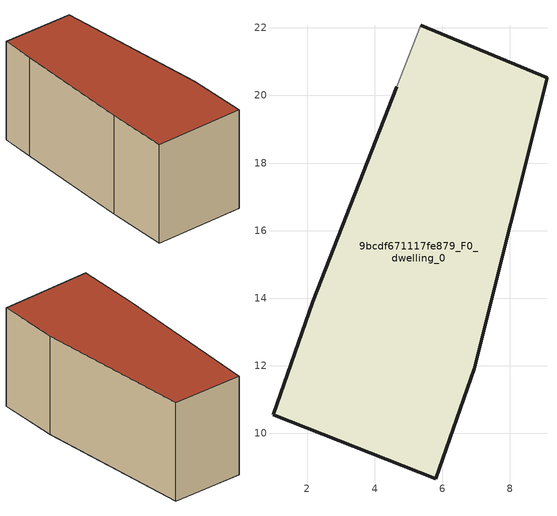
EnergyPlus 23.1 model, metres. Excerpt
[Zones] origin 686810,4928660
9bcdf671117fe879_F0_dwelling_0
 floor ground (EU_floor_Construction): 5.81,8.66 6.95,11.91 9.1,20.52 5.37,22.07 4.66,20.26 2.17,13.89 0.99,10.55 z0
 wall outside (EU_wall_Construction): 5.37,22.07 9.1,20.52 6.95,11.91 5.81,8.66 0.99,10.55 2.17,13.89 4.66,20.26 z0:6
 wall adiabatic (EU_wall_Construction): 4.66,20.26 5.37,22.07 z0:6
 roof outside (EU_roof_Construction): 9.1,20.52 6.95,11.91 5.81,8.66 0.99,10.55 2.17,13.89 4.66,20.26 5.37,22.07 z6
[Building]
EU S2 Campaign: North Axis=0; Terrain=City; Solar Distribution=FullExterior
[Site:Location]
Bologna: Latitude=44.5; Longitude=11.25; Time Zone=1; Elevation=37
[SizingPeriod:WeatherFileDays]
AnnualSizingPeriod: Begin Month=1; Begin Day of Month=1; End Month=12; End Day of Month=31; Day of Week for Start Day=Monday; Use Weather File Daylight Saving Period=No; Use Weather File Rain and Snow Indicators=No
[MATERIAL]
EU_InternalMass_Material: Roughness=MediumRough; Thickness=0.1; Conductivity=1; Density=1800; Specific Heat=900; Thermal Absorptance=0.9; Solar Absorptance=0.7; Visible Absorptance=0.7
[MATERIAL:NOMASS] Roughness=MediumRough; Thermal Absorptance=0.9; Solar Absorptance=0.7; Visible Absorptance=0.7
Name | Thermal Resistance
EU_wall_NoMass | 0.734017
EU_roof_NoMass | 0.658631
EU_floor_NoMass | 0.747526
[CONSTRUCTION]
EU_wall_Construction: EU_wall_NoMass
EU_roof_Construction: EU_roof_NoMass
EU_floor_Construction: EU_floor_NoMass
EU_InternalMass_Construction: EU_InternalMass_Material
[ZONE]
9bcdf671117fe879_F0_dwelling_0: Type=1; Multiplier=1; Ceiling Height=autocalculate; Volume=351.066; Floor Area=autocalculate; Part of Total Floor Area=Yes
[INTERNALMASS]
9bcdf671117fe879_F0_dwelling_0_EU_InternalMass: Construction=EU_InternalMass_Construction; Zone or ZoneList=9bcdf671117fe879_F0_dwelling_0; Surface Area=58.5106
[OTHEREQUIPMENT]
EU_Step8_InternalGain_9bcdf671117fe879_F0_dwelling_0_f000: Fuel Type=Electricity; Zone or ZoneList or Space or SpaceList=9bcdf671117fe879_F0_dwelling_0; Schedule=EU_Step8_GainSchedule_9bcdf671117fe879_F0_dwelling_0_f000; Design Level Calculation Method=Watts/Area; Power per Zone Floor Area=1; Fraction Latent=0; Fraction Radiant=0; Fraction Lost=0; Carbon Dioxide Generation Rate=0; EndUse Subcategory=EU_Step8_InternalGains
[ZONEVENTILATION:DESIGNFLOWRATE]
EU_ConstantAir_9bcdf671117fe879_F0_dwelling_0: Zone or ZoneList or Space or SpaceList=9bcdf671117fe879_F0_dwelling_0; Schedule=EU_AlwaysOn; Design Flow Rate Calculation Method=AirChanges/Hour; Air Changes per Hour=0.656562; Ventilation Type=Natural; Fan Pressure Rise=0; Fan Total Efficiency=1; Constant Term Coefficient=1; Temperature Term Coefficient=0; Velocity Term Coefficient=0; Velocity Squared Term Coefficient=0; Minimum Indoor Temperature=-100; Maximum Indoor Temperature=100; Delta Temperature=-100; Minimum Outdoor Temperature=-100; Maximum Outdoor Temperature=100; Maximum Wind Speed=40
[HVACTEMPLATE:THERMOSTAT]
EU_HeatOnly_9bcdf671117fe879_F0_dwelling_0: Constant Heating Setpoint=20; Constant Cooling Setpoint=50
[HVACTEMPLATE:ZONE:IDEALLOADSAIRSYSTEM]
9bcdf671117fe879_F0_dwelling_0: Template Thermostat=EU_HeatOnly_9bcdf671117fe879_F0_dwelling_0; System Availability Schedule=EU_AlwaysOn; Maximum Heating Supply Air Temperature=50; Minimum Cooling Supply Air Temperature=13; Maximum Heating Supply Air Humidity Ratio=0.0156; Minimum Cooling Supply Air Humidity Ratio=0.0077; Heating Limit=NoLimit; Cooling Limit=NoLimit; Heating Availability Schedule=EU_AlwaysOn; Cooling Availability Schedule=EU_CoolingOff; Dehumidification Control Type=ConstantSensibleHeatRatio; Cooling Sensible Heat Ratio=0.7; Dehumidification Setpoint=60; Humidification Control Type=None; Humidification Setpoint=30; Outdoor Air Method=None; Outdoor Air Flow Rate per Person=0.00944; Outdoor Air Flow Rate per Zone Floor Area=0; Outdoor Air Flow Rate per Zone=0; Demand Controlled Ventilation Type=None; Outdoor Air Economizer Type=NoEconomizer; Heat Recovery Type=None; Sensible Heat Recovery Effectiveness=0.7; Latent Heat Recovery Effectiveness=0.65
[SIZING:ZONE]
9bcdf671117fe879_F0_dwelling_0: Zone Cooling Design Supply Air Temperature Input Method=SupplyAirTemperature; Zone Cooling Design Supply Air Temperature=13; Zone Heating Design Supply Air Temperature Input Method=SupplyAirTemperature; Zone Heating Design Supply Air Temperature=50; Zone Cooling Design Supply Air Humidity Ratio=0.008; Zone Heating Design Supply Air Humidity Ratio=0.008; Cooling Design Air Flow Method=DesignDay; Cooling Design Air Flow Rate=0; Cooling Minimum Air Flow per Zone Floor Area=0.000762; Cooling Minimum Air Flow=0; Cooling Minimum Air Flow Fraction=0.2; Heating Design Air Flow Method=DesignDay; Heating Design Air Flow Rate=0; Heating Maximum Air Flow per Zone Floor Area=0.002032; Heating Maximum Air Flow=0.141576; Heating Maximum Air Flow Fraction=0.3; Account for Dedicated Outdoor Air System=No; Dedicated Outdoor Air System Control Strategy=NeutralSupplyAir; Dedicated Outdoor Air Low Setpoint Temperature for Design=autosize; Dedicated Outdoor Air High Setpoint Temperature for Design=autosize; Zone Load Sizing Method=Sensible Load Only No Latent Load; Zone Latent Cooling Design Supply Air Humidity Ratio Input Method=HumidityRatioDifference; Zone Cooling Design Supply Air Humidity Ratio Difference=0.005; Zone Latent Heating Design Supply Air Humidity Ratio Input Method=HumidityRatioDifference; Zone Humidification Design Supply Air Humidity Ratio Difference=0.005
[SCHEDULE:CONSTANT]
Name | Hourly Value
EU_AlwaysOn | 1
EU_CoolingOff | 0
[SCHEDULE:FILE]
EU_Step8_GainSchedule_9bcdf671117fe879_F0_dwelling_0_f000: File=../../schedules/9bcdf671117fe879/9bcdf671117fe879_F0_dwelling_0_f000_gain.csv; Column Number=1; Rows to Skip at Top=0; Number of Hours of Data=8760; Column Separator=Comma; Interpolate to Timestep=No; Minutes per Item=60; Adjust Schedule for Daylight Savings=Yes
